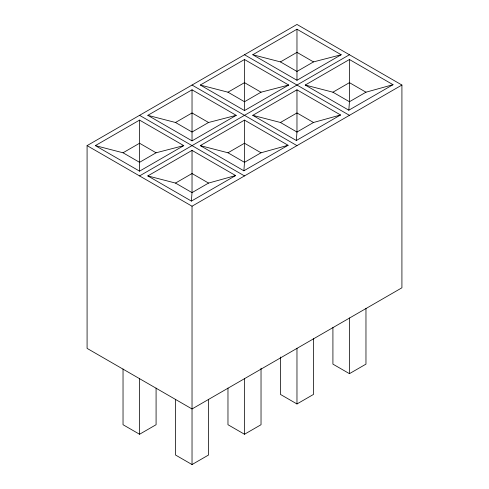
<?xml version="1.0" encoding="UTF-8"?>
<svg xmlns="http://www.w3.org/2000/svg" width="489" height="489" viewBox="0 0 489 489"><rect width="100%" height="100%" fill="white"/><g stroke="black" fill="none" stroke-linecap="round" stroke-linejoin="round"><path stroke-width="0.73" d="M191.407 201.083L192.03 192.617L208.552 183.075L235.619 175.563L192.03 150.398L147.819 175.918L191.407 201.083L235.619 175.563M243.883 170.789L244.5 162.324L244.5 120.105L288.088 145.27L243.883 170.789L200.294 145.624L244.5 120.105M296.352 140.496L296.97 132.03L313.498 122.488L340.558 114.976L296.97 89.811L252.764 115.331L296.352 140.496L340.558 114.976M348.822 110.202L349.439 101.736L365.968 92.195L393.028 84.683L349.439 59.517L305.234 85.037L348.822 110.202L393.028 84.683M87.085 145.624L296.97 24.45L401.915 85.037L401.915 287.795L192.03 408.969L87.085 348.382L87.085 145.624L192.03 206.211L401.915 85.037M95.349 145.624L139.561 120.105L183.766 145.624L139.561 171.15L95.349 145.624L123.032 152.782L139.561 162.324L156.083 152.782L183.766 145.624M147.819 115.331L192.03 89.811L236.236 115.331L192.03 140.856L147.819 115.331L175.502 122.488L192.03 132.03L208.552 122.488L236.236 115.331M200.294 85.037L244.5 59.517L288.706 85.037L244.5 110.563L200.294 85.037L227.972 92.195L244.5 101.736L261.028 92.195L288.706 85.037M252.764 54.744L296.97 29.218L341.181 54.744L296.97 80.269L252.764 54.744L280.448 61.901L296.97 71.443L313.498 61.901L341.181 54.744M123.032 152.782L139.561 143.24L156.083 152.782M175.502 122.488L192.03 112.947L208.552 122.488M227.972 92.195L244.5 82.653L261.028 92.195M280.448 61.901L296.97 52.36L313.498 61.901M139.561 175.918L349.439 54.744M147.819 175.918L175.502 183.075L192.03 173.534L208.552 183.075M200.294 145.624L227.972 152.782L244.5 143.24L261.028 152.782L288.088 145.27M252.764 115.331L280.448 122.488L296.97 112.947L313.498 122.488M305.234 85.037L332.917 92.195L349.439 82.653L365.968 92.195M261.028 152.782L244.5 162.324L227.972 152.782M123.032 368.993L123.032 424.715L139.561 434.256L156.083 424.715L156.083 388.077M175.502 399.287L175.502 455.008L192.03 464.55L208.552 455.008L208.552 399.287M227.972 388.077L227.972 424.715L244.5 434.256L261.028 424.715L261.028 368.229M280.448 357.019L280.448 394.421L296.97 403.963L313.498 394.421L313.498 338.7M332.917 327.489L332.917 364.128L349.439 373.669L365.968 364.128L365.968 308.406M332.917 92.195L349.439 101.736M244.5 54.744L349.439 115.331M280.448 122.488L296.97 132.03M192.03 85.037L296.97 145.624M139.561 115.331L244.5 175.918M175.502 183.075L192.03 192.617M349.439 59.517L349.439 101.681M349.439 317.948L349.439 373.669M296.97 29.218L296.97 80.269M296.97 89.811L296.97 131.975M296.97 348.241L296.97 403.963M244.5 59.517L244.5 110.563M244.5 378.535L244.5 434.256M192.03 89.811L192.03 140.856M192.03 150.398L192.03 192.562M192.03 206.211L192.03 464.55M139.561 120.105L139.561 171.15M139.561 378.535L139.561 434.256"/></g></svg>
